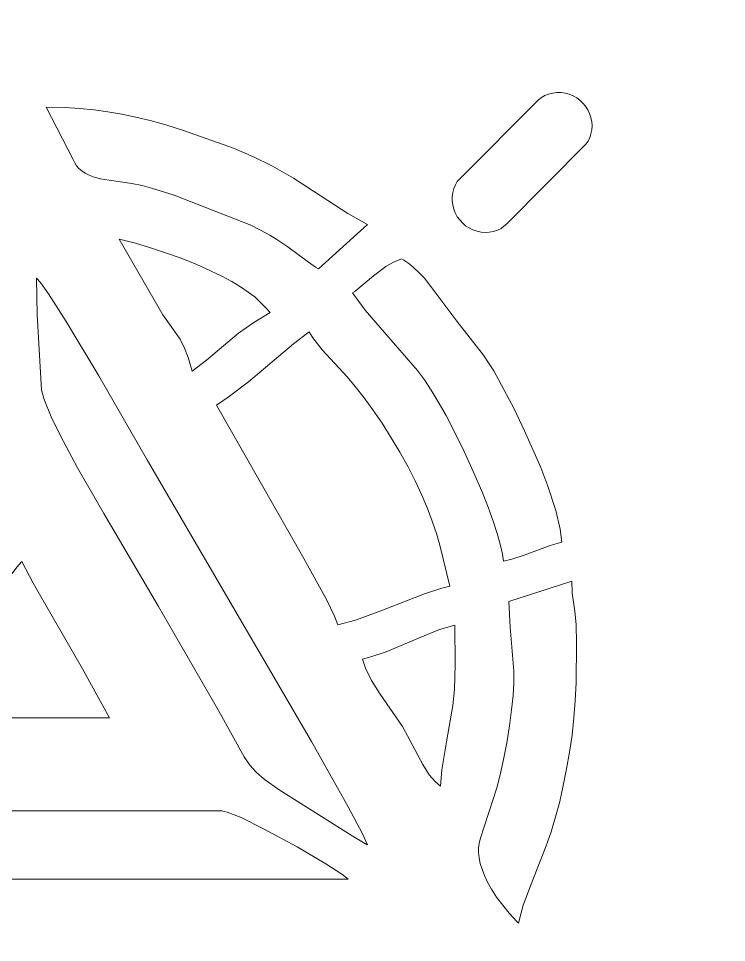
# Model space of a CAD drawing. Header units: millimetres. Extents: x -26 to 1265, y -860 to -429.
# Drawn here: x 580.9 to 635, y -656.6 to -586 of the extents above; entities that cross this region are included whole.
import ezdxf

# ---------------------------------------------------------------- set-up
doc = ezdxf.new("R2010")
doc.units = ezdxf.units.MM
doc.header["$MEASUREMENT"] = 0
doc.layers.add('layer 1', color=7, linetype='Continuous')

msp = doc.modelspace()

# ---------------------------------------------------------------- linework, layer by layer
at = {"layer": 'layer 1', "color": 7, "lineweight": 9, "true_color": 0xffffff}
for points, knots in [([(525.7375, -755.4875), (525.7375, -755.4875), (879.0375, -755.4625), (879.0375, -755.4625), (879.0375, -755.4625), (879.4875, -755.4125), (879.4875, -755.4125), (879.4875, -755.4125), (879.9624, -755.3375), (879.9624, -755.3375), (879.9624, -755.3375), (880.4125, -755.2125), (880.4125, -755.2125), (880.4125, -755.2125), (880.8625, -755.0625), (880.8625, -755.0625), (880.8625, -755.0625), (881.2875, -754.8625), (881.2875, -754.8625), (881.2875, -754.8625), (881.6875, -754.6375), (881.6875, -754.6375), (881.6875, -754.6375), (882.0625, -754.3625), (882.0625, -754.3625), (882.0625, -754.3625), (882.4374, -754.0625), (882.4374, -754.0625), (882.4374, -754.0625), (882.7625, -753.7375), (882.7625, -753.7375), (882.7625, -753.7375), (883.0625, -753.3875), (883.0625, -753.3875), (883.0625, -753.3875), (883.3375, -752.9875), (883.3375, -752.9875), (883.3375, -752.9875), (883.5875, -752.5875), (883.5875, -752.5875), (883.5875, -752.5875), (883.7875, -752.1625), (883.7875, -752.1625), (883.7875, -752.1625), (883.9624, -751.7375), (883.9624, -751.7375), (883.9624, -751.7375), (884.0875, -751.2875), (884.0875, -751.2875), (884.0875, -751.2875), (884.1875, -750.8375), (884.1875, -750.8375), (884.1875, -750.8375), (884.2375, -750.3625), (884.2375, -750.3625), (884.2375, -750.3625), (884.2375, -750.2625), (884.2375, -750.2625), (884.2375, -750.2625), (884.2375, -520.6875), (884.2375, -520.6875), (884.2375, -520.6875), (884.1875, -520.2375), (884.1875, -520.2375), (884.1875, -520.2375), (884.1125, -519.7625), (884.1125, -519.7625), (884.1125, -519.7625), (883.9874, -519.3125), (883.9874, -519.3125), (883.9874, -519.3125), (883.8375, -518.8625), (883.8375, -518.8625), (883.8375, -518.8625), (883.6375, -518.4375), (883.6375, -518.4375), (883.6375, -518.4375), (883.4125, -518.0375), (883.4125, -518.0375), (883.4125, -518.0375), (883.1374, -517.6625), (883.1374, -517.6625), (883.1374, -517.6625), (882.8375, -517.2875), (882.8375, -517.2875), (882.8375, -517.2875), (882.5125, -516.9625), (882.5125, -516.9625), (882.5125, -516.9625), (882.1625, -516.6625), (882.1625, -516.6625), (882.1625, -516.6625), (881.7625, -516.3875), (881.7625, -516.3875), (881.7625, -516.3875), (881.3625, -516.1375), (881.3625, -516.1375), (881.3625, -516.1375), (880.9375, -515.9375), (880.9375, -515.9375), (880.9375, -515.9375), (880.5125, -515.7625), (880.5125, -515.7625), (880.5125, -515.7625), (880.0624, -515.6375), (880.0624, -515.6375), (880.0624, -515.6375), (879.6125, -515.5375), (879.6125, -515.5375), (879.6125, -515.5375), (879.1374, -515.4875), (879.1374, -515.4875), (879.1374, -515.4875), (879.0375, -515.4875), (879.0375, -515.4875), (879.0375, -515.4875), (525.4625, -515.4875), (525.4625, -515.4875), (525.4625, -515.4875), (525.0125, -515.5375), (525.0125, -515.5375), (525.0125, -515.5375), (524.5375, -515.6125), (524.5375, -515.6125), (524.5375, -515.6125), (524.0875, -515.7375), (524.0875, -515.7375), (524.0875, -515.7375), (523.6375, -515.8875), (523.6375, -515.8875), (523.6375, -515.8875), (523.2125, -516.0875), (523.2125, -516.0875), (523.2125, -516.0875), (522.8125, -516.3125), (522.8125, -516.3125), (522.8125, -516.3125), (522.4375, -516.5875), (522.4375, -516.5875), (522.4375, -516.5875), (522.0625, -516.8875), (522.0625, -516.8875), (522.0625, -516.8875), (521.7375, -517.2125), (521.7375, -517.2125), (521.7375, -517.2125), (521.4375, -517.5625), (521.4375, -517.5625), (521.4375, -517.5625), (521.1625, -517.9625), (521.1625, -517.9625), (521.1625, -517.9625), (520.9125, -518.3625), (520.9125, -518.3625), (520.9125, -518.3625), (520.7125, -518.7875), (520.7125, -518.7875), (520.7125, -518.7875), (520.5375, -519.2125), (520.5375, -519.2125), (520.5375, -519.2125), (520.4125, -519.6625), (520.4125, -519.6625), (520.4125, -519.6625), (520.3125, -520.1125), (520.3125, -520.1125), (520.3125, -520.1125), (520.2625, -520.5875), (520.2625, -520.5875), (520.2625, -520.5875), (520.2625, -520.6875), (520.2625, -520.6875), (520.2625, -520.6875), (520.2625, -750.2625), (520.2625, -750.2625), (520.2625, -750.2625), (520.3125, -750.7125), (520.3125, -750.7125), (520.3125, -750.7125), (520.3875, -751.1875), (520.3875, -751.1875), (520.3875, -751.1875), (520.5125, -751.6375), (520.5125, -751.6375), (520.5125, -751.6375), (520.6625, -752.0625), (520.6625, -752.0625), (520.6625, -752.0625), (520.8625, -752.5125), (520.8625, -752.5125), (520.8625, -752.5125), (521.0875, -752.9125), (521.0875, -752.9125), (521.0875, -752.9125), (521.3625, -753.2875), (521.3625, -753.2875), (521.3625, -753.2875), (521.6625, -753.6625), (521.6625, -753.6625), (521.6625, -753.6625), (521.9875, -753.9875), (521.9875, -753.9875), (521.9875, -753.9875), (522.3375, -754.2875), (522.3375, -754.2875), (522.3375, -754.2875), (522.7375, -754.5625), (522.7375, -754.5625), (522.7375, -754.5625), (523.1375, -754.8125), (523.1375, -754.8125), (523.1375, -754.8125), (523.5375, -755.0125), (523.5375, -755.0125), (523.5375, -755.0125), (523.9875, -755.1875), (523.9875, -755.1875), (523.9875, -755.1875), (524.4375, -755.3125), (524.4375, -755.3125), (524.4375, -755.3125), (524.8875, -755.4125), (524.8875, -755.4125), (524.8875, -755.4125), (525.3625, -755.4625), (525.3625, -755.4625), (525.3625, -755.4625), (525.7375, -755.4875), (525.7375, -755.4875)], [0, 0, 0, 0, 0.0131579, 0.0131579, 0.0131579, 0.0263158, 0.0263158, 0.0263158, 0.0394737, 0.0394737, 0.0394737, 0.0526316, 0.0526316, 0.0526316, 0.0657895, 0.0657895, 0.0657895, 0.0789474, 0.0789474, 0.0789474, 0.0921053, 0.0921053, 0.0921053, 0.1052632, 0.1052632, 0.1052632, 0.1184211, 0.1184211, 0.1184211, 0.1315789, 0.1315789, 0.1315789, 0.1447368, 0.1447368, 0.1447368, 0.1578947, 0.1578947, 0.1578947, 0.1710526, 0.1710526, 0.1710526, 0.1842105, 0.1842105, 0.1842105, 0.1973684, 0.1973684, 0.1973684, 0.2105263, 0.2105263, 0.2105263, 0.2236842, 0.2236842, 0.2236842, 0.2368421, 0.2368421, 0.2368421, 0.25, 0.25, 0.25, 0.2631579, 0.2631579, 0.2631579, 0.2763158, 0.2763158, 0.2763158, 0.2894737, 0.2894737, 0.2894737, 0.3026316, 0.3026316, 0.3026316, 0.3157895, 0.3157895, 0.3157895, 0.3289474, 0.3289474, 0.3289474, 0.3421053, 0.3421053, 0.3421053, 0.3552632, 0.3552632, 0.3552632, 0.3684211, 0.3684211, 0.3684211, 0.3815789, 0.3815789, 0.3815789, 0.3947368, 0.3947368, 0.3947368, 0.4078947, 0.4078947, 0.4078947, 0.4210526, 0.4210526, 0.4210526, 0.4342105, 0.4342105, 0.4342105, 0.4473684, 0.4473684, 0.4473684, 0.4605263, 0.4605263, 0.4605263, 0.4736842, 0.4736842, 0.4736842, 0.4868421, 0.4868421, 0.4868421, 0.5, 0.5, 0.5, 0.5131579, 0.5131579, 0.5131579, 0.5263158, 0.5263158, 0.5263158, 0.5394737, 0.5394737, 0.5394737, 0.5526316, 0.5526316, 0.5526316, 0.5657895, 0.5657895, 0.5657895, 0.5789474, 0.5789474, 0.5789474, 0.5921053, 0.5921053, 0.5921053, 0.6052632, 0.6052632, 0.6052632, 0.6184211, 0.6184211, 0.6184211, 0.6315789, 0.6315789, 0.6315789, 0.6447368, 0.6447368, 0.6447368, 0.6578947, 0.6578947, 0.6578947, 0.6710526, 0.6710526, 0.6710526, 0.6842105, 0.6842105, 0.6842105, 0.6973684, 0.6973684, 0.6973684, 0.7105263, 0.7105263, 0.7105263, 0.7236842, 0.7236842, 0.7236842, 0.7368421, 0.7368421, 0.7368421, 0.75, 0.75, 0.75, 0.7631579, 0.7631579, 0.7631579, 0.7763158, 0.7763158, 0.7763158, 0.7894737, 0.7894737, 0.7894737, 0.8026316, 0.8026316, 0.8026316, 0.8157895, 0.8157895, 0.8157895, 0.8289474, 0.8289474, 0.8289474, 0.8421053, 0.8421053, 0.8421053, 0.8552632, 0.8552632, 0.8552632, 0.8684211, 0.8684211, 0.8684211, 0.8815789, 0.8815789, 0.8815789, 0.8947368, 0.8947368, 0.8947368, 0.9078947, 0.9078947, 0.9078947, 0.9210526, 0.9210526, 0.9210526, 0.9342105, 0.9342105, 0.9342105, 0.9473684, 0.9473684, 0.9473684, 0.9605263, 0.9605263, 0.9605263, 0.9736842, 0.9736842, 0.9736842, 0.9868421, 0.9868421, 0.9868421, 1, 1, 1, 1]), ([(622.3625, -591.6875), (622.3625, -591.6875), (622.0125, -591.6875), (622.0125, -591.6875), (622.0125, -591.6875), (621.7125, -591.7375), (621.7125, -591.7375), (621.7125, -591.7375), (621.3875, -591.8125), (621.3875, -591.8125), (621.3875, -591.8125), (621.1125, -591.9125), (621.1125, -591.9125), (621.1125, -591.9125), (620.8375, -592.0625), (620.8375, -592.0625), (620.8375, -592.0625), (620.6125, -592.2375), (620.6125, -592.2375), (620.6125, -592.2375), (614.5875, -598.2875), (614.5875, -598.2875), (614.5875, -598.2875), (614.4125, -598.4875), (614.4125, -598.4875), (614.4125, -598.4875), (614.2875, -598.7375), (614.2875, -598.7375), (614.2875, -598.7375), (614.1625, -599.0125), (614.1625, -599.0125), (614.1625, -599.0125), (614.0875, -599.3125), (614.0875, -599.3125), (614.0875, -599.3125), (614.0375, -599.6375), (614.0375, -599.6375), (614.0375, -599.6375), (614.0375, -599.9375), (614.0375, -599.9375), (614.0375, -599.9375), (614.0875, -600.2625), (614.0875, -600.2625), (614.0875, -600.2625), (614.1625, -600.5875), (614.1625, -600.5875), (614.1625, -600.5875), (614.2625, -600.8625), (614.2625, -600.8625), (614.2625, -600.8625), (614.4125, -601.1625), (614.4125, -601.1625), (614.4125, -601.1625), (614.6125, -601.4125), (614.6125, -601.4125), (614.6125, -601.4125), (614.8125, -601.6375), (614.8125, -601.6375), (614.8125, -601.6375), (615.0625, -601.8625), (615.0625, -601.8625), (615.0625, -601.8625), (615.3375, -602.0125), (615.3375, -602.0125), (615.3375, -602.0125), (615.6125, -602.1625), (615.6125, -602.1625), (615.6125, -602.1625), (615.9125, -602.2625), (615.9125, -602.2625), (615.9125, -602.2625), (616.2375, -602.3375), (616.2375, -602.3375), (616.2375, -602.3375), (616.5625, -602.3625), (616.5625, -602.3625), (616.5625, -602.3625), (616.8625, -602.3375), (616.8625, -602.3375), (616.8625, -602.3375), (617.1875, -602.2875), (617.1875, -602.2875), (617.1875, -602.2875), (617.4875, -602.1875), (617.4875, -602.1875), (617.4875, -602.1875), (617.7625, -602.0625), (617.7625, -602.0625), (617.7625, -602.0625), (617.9875, -601.8875), (617.9875, -601.8875), (617.9875, -601.8875), (618.2125, -601.7125), (618.2125, -601.7125), (618.2125, -601.7125), (618.2125, -601.7125), (618.2125, -601.7125), (618.2125, -601.7125), (624.2375, -595.6375), (624.2375, -595.6375), (624.2375, -595.6375), (624.4125, -595.3875), (624.4125, -595.3875), (624.4125, -595.3875), (624.5375, -595.1125), (624.5375, -595.1125), (624.5375, -595.1125), (624.6125, -594.8375), (624.6125, -594.8375), (624.6125, -594.8375), (624.6875, -594.5375), (624.6875, -594.5375), (624.6875, -594.5375), (624.7125, -594.2125), (624.7125, -594.2125), (624.7125, -594.2125), (624.6875, -593.9125), (624.6875, -593.9125), (624.6875, -593.9125), (624.6125, -593.5875), (624.6125, -593.5875), (624.6125, -593.5875), (624.5125, -593.2875), (624.5125, -593.2875), (624.5125, -593.2875), (624.3875, -593.0125), (624.3875, -593.0125), (624.3875, -593.0125), (624.2125, -592.7375), (624.2125, -592.7375), (624.2125, -592.7375), (624.0125, -592.4875), (624.0125, -592.4875), (624.0125, -592.4875), (623.7875, -592.2625), (623.7875, -592.2625), (623.7875, -592.2625), (623.5375, -592.0875), (623.5375, -592.0875), (623.5375, -592.0875), (623.2625, -591.9375), (623.2625, -591.9375), (623.2625, -591.9375), (622.9625, -591.8125), (622.9625, -591.8125), (622.9625, -591.8125), (622.6625, -591.7375), (622.6625, -591.7375), (622.6625, -591.7375), (622.3625, -591.6875), (622.3625, -591.6875)], [0, 0, 0, 0, 0.02, 0.02, 0.02, 0.04, 0.04, 0.04, 0.06, 0.06, 0.06, 0.08, 0.08, 0.08, 0.1, 0.1, 0.1, 0.12, 0.12, 0.12, 0.14, 0.14, 0.14, 0.16, 0.16, 0.16, 0.18, 0.18, 0.18, 0.2, 0.2, 0.2, 0.22, 0.22, 0.22, 0.24, 0.24, 0.24, 0.26, 0.26, 0.26, 0.28, 0.28, 0.28, 0.3, 0.3, 0.3, 0.32, 0.32, 0.32, 0.34, 0.34, 0.34, 0.36, 0.36, 0.36, 0.38, 0.38, 0.38, 0.4, 0.4, 0.4, 0.42, 0.42, 0.42, 0.44, 0.44, 0.44, 0.46, 0.46, 0.46, 0.48, 0.48, 0.48, 0.5, 0.5, 0.5, 0.52, 0.52, 0.52, 0.54, 0.54, 0.54, 0.56, 0.56, 0.56, 0.58, 0.58, 0.58, 0.6, 0.6, 0.6, 0.62, 0.62, 0.62, 0.64, 0.64, 0.64, 0.66, 0.66, 0.66, 0.68, 0.68, 0.68, 0.7, 0.7, 0.7, 0.72, 0.72, 0.72, 0.74, 0.74, 0.74, 0.76, 0.76, 0.76, 0.78, 0.78, 0.78, 0.8, 0.8, 0.8, 0.82, 0.82, 0.82, 0.84, 0.84, 0.84, 0.86, 0.86, 0.86, 0.88, 0.88, 0.88, 0.9, 0.9, 0.9, 0.92, 0.92, 0.92, 0.94, 0.94, 0.94, 0.96, 0.96, 0.96, 0.98, 0.98, 0.98, 1, 1, 1, 1]), ([(592.1875, -594.1625), (592.1875, -594.1625), (590.9875, -593.8125), (590.9875, -593.8125), (590.9875, -593.8125), (589.8875, -593.5625), (589.8875, -593.5625), (589.8875, -593.5625), (588.8125, -593.3375), (588.8125, -593.3375), (588.8125, -593.3375), (587.7625, -593.1625), (587.7625, -593.1625), (587.7625, -593.1625), (586.7125, -593.0125), (586.7125, -593.0125), (586.7125, -593.0125), (585.6125, -592.9125), (585.6125, -592.9125), (585.6125, -592.9125), (584.4375, -592.8375), (584.4375, -592.8375), (584.4375, -592.8375), (583.0375, -592.8125), (583.0375, -592.8125), (583.0375, -592.8125), (585.1125, -596.7875), (585.1125, -596.7875), (585.1125, -596.7875), (585.2375, -597.0625), (585.2375, -597.0625), (585.2375, -597.0625), (585.3625, -597.2875), (585.3625, -597.2875), (585.3625, -597.2875), (585.5375, -597.4875), (585.5375, -597.4875), (585.5375, -597.4875), (585.7625, -597.6625), (585.7625, -597.6625), (585.7625, -597.6625), (586.0125, -597.8375), (586.0125, -597.8375), (586.0125, -597.8375), (586.3375, -597.9875), (586.3375, -597.9875), (586.3375, -597.9875), (586.7125, -598.1375), (586.7125, -598.1375), (586.7125, -598.1375), (587.1875, -598.2625), (587.1875, -598.2625), (587.1875, -598.2625), (587.8625, -598.3875), (587.8625, -598.3875), (587.8625, -598.3875), (589.5875, -598.6375), (589.5875, -598.6375), (589.5875, -598.6375), (590.3625, -598.7875), (590.3625, -598.7875), (590.3625, -598.7875), (591.0875, -598.9875), (591.0875, -598.9875), (591.0875, -598.9875), (592.8125, -599.5125), (592.8125, -599.5125), (592.8125, -599.5125), (598.6625, -601.8125), (598.6625, -601.8125), (598.6625, -601.8125), (599.4125, -602.1875), (599.4125, -602.1875), (599.4125, -602.1875), (600.1125, -602.5625), (600.1125, -602.5625), (600.1125, -602.5625), (600.7375, -602.9625), (600.7375, -602.9625), (600.7375, -602.9625), (601.4875, -603.4625), (601.4875, -603.4625), (601.4875, -603.4625), (603.0625, -604.6375), (603.0625, -604.6375), (603.0625, -604.6375), (603.6125, -605.0125), (603.6125, -605.0125), (603.6125, -605.0125), (603.8375, -605.1375), (603.8375, -605.1375), (603.8375, -605.1375), (607.5625, -601.7625), (607.5625, -601.7625), (607.5625, -601.7625), (606.0625, -600.9125), (606.0625, -600.9125), (606.0625, -600.9125), (601.9125, -598.2125), (601.9125, -598.2125), (601.9125, -598.2125), (600.3125, -597.3125), (600.3125, -597.3125), (600.3125, -597.3125), (598.8625, -596.5875), (598.8625, -596.5875), (598.8625, -596.5875), (597.3375, -595.9375), (597.3375, -595.9375), (597.3375, -595.9375), (593.6125, -594.6125), (593.6125, -594.6125), (593.6125, -594.6125), (592.1875, -594.1625), (592.1875, -594.1625)], [0, 0, 0, 0, 0.0263158, 0.0263158, 0.0263158, 0.0526316, 0.0526316, 0.0526316, 0.0789474, 0.0789474, 0.0789474, 0.1052632, 0.1052632, 0.1052632, 0.1315789, 0.1315789, 0.1315789, 0.1578947, 0.1578947, 0.1578947, 0.1842105, 0.1842105, 0.1842105, 0.2105263, 0.2105263, 0.2105263, 0.2368421, 0.2368421, 0.2368421, 0.2631579, 0.2631579, 0.2631579, 0.2894737, 0.2894737, 0.2894737, 0.3157895, 0.3157895, 0.3157895, 0.3421053, 0.3421053, 0.3421053, 0.3684211, 0.3684211, 0.3684211, 0.3947368, 0.3947368, 0.3947368, 0.4210526, 0.4210526, 0.4210526, 0.4473684, 0.4473684, 0.4473684, 0.4736842, 0.4736842, 0.4736842, 0.5, 0.5, 0.5, 0.5263158, 0.5263158, 0.5263158, 0.5526316, 0.5526316, 0.5526316, 0.5789474, 0.5789474, 0.5789474, 0.6052632, 0.6052632, 0.6052632, 0.6315789, 0.6315789, 0.6315789, 0.6578947, 0.6578947, 0.6578947, 0.6842105, 0.6842105, 0.6842105, 0.7105263, 0.7105263, 0.7105263, 0.7368421, 0.7368421, 0.7368421, 0.7631579, 0.7631579, 0.7631579, 0.7894737, 0.7894737, 0.7894737, 0.8157895, 0.8157895, 0.8157895, 0.8421053, 0.8421053, 0.8421053, 0.8684211, 0.8684211, 0.8684211, 0.8947368, 0.8947368, 0.8947368, 0.9210526, 0.9210526, 0.9210526, 0.9473684, 0.9473684, 0.9473684, 0.9736842, 0.9736842, 0.9736842, 1, 1, 1, 1]), ([(593.6125, -611.2125), (593.6125, -611.2125), (593.8875, -611.9125), (593.8875, -611.9125), (593.8875, -611.9125), (594.1875, -612.9625), (594.1875, -612.9625), (594.1875, -612.9625), (595.2875, -612.1125), (595.2875, -612.1125), (595.2875, -612.1125), (597.7375, -610.0625), (597.7375, -610.0625), (597.7375, -610.0625), (598.8875, -609.2375), (598.8875, -609.2375), (598.8875, -609.2375), (600.1375, -608.4875), (600.1375, -608.4875), (600.1375, -608.4875), (599.7875, -608.0875), (599.7875, -608.0875), (599.7875, -608.0875), (599.3875, -607.6875), (599.3875, -607.6875), (599.3875, -607.6875), (598.9625, -607.2875), (598.9625, -607.2875), (598.9625, -607.2875), (598.4625, -606.9125), (598.4625, -606.9125), (598.4625, -606.9125), (597.8875, -606.5125), (597.8875, -606.5125), (597.8875, -606.5125), (597.2125, -606.1125), (597.2125, -606.1125), (597.2125, -606.1125), (596.4625, -605.7125), (596.4625, -605.7125), (596.4625, -605.7125), (595.5875, -605.2875), (595.5875, -605.2875), (595.5875, -605.2875), (594.5375, -604.8125), (594.5375, -604.8125), (594.5375, -604.8125), (593.3375, -604.3375), (593.3375, -604.3375), (593.3375, -604.3375), (592.0875, -603.8875), (592.0875, -603.8875), (592.0875, -603.8875), (590.9375, -603.5125), (590.9375, -603.5125), (590.9375, -603.5125), (589.8625, -603.1875), (589.8625, -603.1875), (589.8625, -603.1875), (588.9375, -602.9625), (588.9375, -602.9625), (588.9375, -602.9625), (588.6125, -602.8875), (588.6125, -602.8875), (588.6125, -602.8875), (591.9625, -608.6625), (591.9625, -608.6625), (591.9625, -608.6625), (593.2625, -610.5125), (593.2625, -610.5125), (593.2625, -610.5125), (593.6125, -611.2125), (593.6125, -611.2125)], [0, 0, 0, 0, 0.0416667, 0.0416667, 0.0416667, 0.0833333, 0.0833333, 0.0833333, 0.125, 0.125, 0.125, 0.1666667, 0.1666667, 0.1666667, 0.2083333, 0.2083333, 0.2083333, 0.25, 0.25, 0.25, 0.2916667, 0.2916667, 0.2916667, 0.3333333, 0.3333333, 0.3333333, 0.375, 0.375, 0.375, 0.4166667, 0.4166667, 0.4166667, 0.4583333, 0.4583333, 0.4583333, 0.5, 0.5, 0.5, 0.5416667, 0.5416667, 0.5416667, 0.5833333, 0.5833333, 0.5833333, 0.625, 0.625, 0.625, 0.6666667, 0.6666667, 0.6666667, 0.7083333, 0.7083333, 0.7083333, 0.75, 0.75, 0.75, 0.7916667, 0.7916667, 0.7916667, 0.8333333, 0.8333333, 0.8333333, 0.875, 0.875, 0.875, 0.9166667, 0.9166667, 0.9166667, 0.9583333, 0.9583333, 0.9583333, 1, 1, 1, 1]), ([(606.4375, -606.9875), (606.4375, -606.9875), (607.3875, -608.2875), (607.3875, -608.2875), (607.3875, -608.2875), (608.8625, -610.0125), (608.8625, -610.0125), (608.8625, -610.0125), (611.3875, -612.9125), (611.3875, -612.9125), (611.3875, -612.9125), (611.9125, -613.6125), (611.9125, -613.6125), (611.9125, -613.6125), (612.4375, -614.4125), (612.4375, -614.4125), (612.4375, -614.4125), (612.9625, -615.2875), (612.9625, -615.2875), (612.9625, -615.2875), (613.5625, -616.3375), (613.5625, -616.3375), (613.5625, -616.3375), (614.2125, -617.5875), (614.2125, -617.5875), (614.2125, -617.5875), (614.9375, -619.0875), (614.9375, -619.0875), (614.9375, -619.0875), (615.6625, -620.6625), (615.6625, -620.6625), (615.6625, -620.6625), (616.2875, -622.1125), (616.2875, -622.1125), (616.2875, -622.1125), (616.7875, -623.3375), (616.7875, -623.3375), (616.7875, -623.3375), (617.1625, -624.4125), (617.1625, -624.4125), (617.1625, -624.4125), (617.4625, -625.3375), (617.4625, -625.3375), (617.4625, -625.3375), (617.6875, -626.1625), (617.6875, -626.1625), (617.6875, -626.1625), (617.8625, -626.9375), (617.8625, -626.9375), (617.8625, -626.9375), (617.9625, -627.4625), (617.9625, -627.4625), (617.9625, -627.4625), (618.5875, -627.3125), (618.5875, -627.3125), (618.5875, -627.3125), (619.6125, -626.9875), (619.6125, -626.9875), (619.6125, -626.9875), (621.5125, -626.2625), (621.5125, -626.2625), (621.5125, -626.2625), (622.4125, -626.0125), (622.4125, -626.0125), (622.4125, -626.0125), (622.2625, -625.0125), (622.2625, -625.0125), (622.2625, -625.0125), (621.9375, -623.5875), (621.9375, -623.5875), (621.9375, -623.5875), (621.3375, -621.7375), (621.3375, -621.7375), (621.3375, -621.7375), (620.7875, -620.3125), (620.7875, -620.3125), (620.7875, -620.3125), (619.5625, -617.5125), (619.5625, -617.5125), (619.5625, -617.5125), (618.7625, -615.8375), (618.7625, -615.8375), (618.7625, -615.8375), (617.2125, -612.9375), (617.2125, -612.9375), (617.2125, -612.9375), (616.8625, -612.3875), (616.8625, -612.3875), (616.8625, -612.3875), (616.4125, -611.7375), (616.4125, -611.7375), (616.4125, -611.7375), (614.3875, -609.1375), (614.3875, -609.1375), (614.3875, -609.1375), (612.4125, -606.4875), (612.4125, -606.4875), (612.4125, -606.4875), (611.9125, -605.8625), (611.9125, -605.8625), (611.9125, -605.8625), (611.4875, -605.4125), (611.4875, -605.4125), (611.4875, -605.4125), (611.0875, -605.0375), (611.0875, -605.0375), (611.0875, -605.0375), (610.7125, -604.7375), (610.7125, -604.7375), (610.7125, -604.7375), (610.3375, -604.4875), (610.3375, -604.4875), (610.3375, -604.4875), (610.1625, -604.3875), (610.1625, -604.3875), (610.1625, -604.3875), (609.5625, -604.6375), (609.5625, -604.6375), (609.5625, -604.6375), (608.9625, -604.9625), (608.9625, -604.9625), (608.9625, -604.9625), (608.0375, -605.6875), (608.0375, -605.6875), (608.0375, -605.6875), (606.6125, -606.8625), (606.6125, -606.8625), (606.6125, -606.8625), (606.4375, -606.9875), (606.4375, -606.9875)], [0, 0, 0, 0, 0.0232558, 0.0232558, 0.0232558, 0.0465116, 0.0465116, 0.0465116, 0.0697674, 0.0697674, 0.0697674, 0.0930233, 0.0930233, 0.0930233, 0.1162791, 0.1162791, 0.1162791, 0.1395349, 0.1395349, 0.1395349, 0.1627907, 0.1627907, 0.1627907, 0.1860465, 0.1860465, 0.1860465, 0.2093023, 0.2093023, 0.2093023, 0.2325581, 0.2325581, 0.2325581, 0.255814, 0.255814, 0.255814, 0.2790698, 0.2790698, 0.2790698, 0.3023256, 0.3023256, 0.3023256, 0.3255814, 0.3255814, 0.3255814, 0.3488372, 0.3488372, 0.3488372, 0.372093, 0.372093, 0.372093, 0.3953488, 0.3953488, 0.3953488, 0.4186047, 0.4186047, 0.4186047, 0.4418605, 0.4418605, 0.4418605, 0.4651163, 0.4651163, 0.4651163, 0.4883721, 0.4883721, 0.4883721, 0.5116279, 0.5116279, 0.5116279, 0.5348837, 0.5348837, 0.5348837, 0.5581395, 0.5581395, 0.5581395, 0.5813953, 0.5813953, 0.5813953, 0.6046512, 0.6046512, 0.6046512, 0.627907, 0.627907, 0.627907, 0.6511628, 0.6511628, 0.6511628, 0.6744186, 0.6744186, 0.6744186, 0.6976744, 0.6976744, 0.6976744, 0.7209302, 0.7209302, 0.7209302, 0.744186, 0.744186, 0.744186, 0.7674419, 0.7674419, 0.7674419, 0.7906977, 0.7906977, 0.7906977, 0.8139535, 0.8139535, 0.8139535, 0.8372093, 0.8372093, 0.8372093, 0.8604651, 0.8604651, 0.8604651, 0.8837209, 0.8837209, 0.8837209, 0.9069767, 0.9069767, 0.9069767, 0.9302326, 0.9302326, 0.9302326, 0.9534884, 0.9534884, 0.9534884, 0.9767442, 0.9767442, 0.9767442, 1, 1, 1, 1]), ([(607.5375, -649.1125), (607.5375, -649.1125), (606.4125, -648.4375), (606.4125, -648.4375), (606.4125, -648.4375), (600.8375, -644.9125), (600.8375, -644.9125), (600.8375, -644.9125), (599.6875, -644.1125), (599.6875, -644.1125), (599.6875, -644.1125), (599.0875, -643.5875), (599.0875, -643.5875), (599.0875, -643.5875), (598.5875, -643.0375), (598.5875, -643.0375), (598.5875, -643.0375), (598.1625, -642.3875), (598.1625, -642.3875), (598.1625, -642.3875), (596.1875, -638.8625), (596.1875, -638.8625), (596.1875, -638.8625), (591.6125, -630.9125), (591.6125, -630.9125), (591.6125, -630.9125), (587.4375, -623.8125), (587.4375, -623.8125), (587.4375, -623.8125), (585.4375, -620.3375), (585.4375, -620.3375), (585.4375, -620.3375), (584.1375, -617.8875), (584.1375, -617.8875), (584.1375, -617.8875), (583.4375, -616.4375), (583.4375, -616.4375), (583.4375, -616.4375), (582.8875, -615.1125), (582.8875, -615.1125), (582.8875, -615.1125), (582.6875, -614.3875), (582.6875, -614.3875), (582.6875, -614.3875), (582.3625, -608.6625), (582.3625, -608.6625), (582.3625, -608.6625), (582.3125, -605.8625), (582.3125, -605.8625), (582.3125, -605.8625), (582.6125, -606.1875), (582.6125, -606.1875), (582.6125, -606.1875), (583.2125, -607.0625), (583.2125, -607.0625), (583.2125, -607.0625), (584.5625, -609.1625), (584.5625, -609.1625), (584.5625, -609.1625), (587.0625, -613.3125), (587.0625, -613.3125), (587.0625, -613.3125), (590.7875, -619.7875), (590.7875, -619.7875), (590.7875, -619.7875), (603.2875, -641.2375), (603.2875, -641.2375), (603.2875, -641.2375), (606.0875, -646.2125), (606.0875, -646.2125), (606.0875, -646.2125), (607.1875, -648.2875), (607.1875, -648.2875), (607.1875, -648.2875), (607.5625, -649.1125), (607.5625, -649.1125)], [0, 0, 0, 0, 0.04, 0.04, 0.04, 0.08, 0.08, 0.08, 0.12, 0.12, 0.12, 0.16, 0.16, 0.16, 0.2, 0.2, 0.2, 0.24, 0.24, 0.24, 0.28, 0.28, 0.28, 0.32, 0.32, 0.32, 0.36, 0.36, 0.36, 0.4, 0.4, 0.4, 0.44, 0.44, 0.44, 0.48, 0.48, 0.48, 0.52, 0.52, 0.52, 0.56, 0.56, 0.56, 0.6, 0.6, 0.6, 0.64, 0.64, 0.64, 0.68, 0.68, 0.68, 0.72, 0.72, 0.72, 0.76, 0.76, 0.76, 0.8, 0.8, 0.8, 0.84, 0.84, 0.84, 0.88, 0.88, 0.88, 0.92, 0.92, 0.92, 0.96, 0.96, 0.96, 1, 1, 1, 1]), ([(611.9125, -629.9625), (611.9125, -629.9625), (613.2375, -629.5125), (613.2375, -629.5125), (613.2375, -629.5125), (613.8625, -629.3625), (613.8625, -629.3625), (613.8625, -629.3625), (613.0875, -626.2375), (613.0875, -626.2375), (613.0875, -626.2375), (612.8375, -625.3375), (612.8375, -625.3375), (612.8375, -625.3375), (612.5125, -624.4125), (612.5125, -624.4125), (612.5125, -624.4125), (612.1375, -623.4375), (612.1375, -623.4375), (612.1375, -623.4375), (611.7125, -622.4125), (611.7125, -622.4125), (611.7125, -622.4125), (611.2125, -621.3375), (611.2125, -621.3375), (611.2125, -621.3375), (610.6625, -620.2625), (610.6625, -620.2625), (610.6625, -620.2625), (610.0375, -619.1375), (610.0375, -619.1375), (610.0375, -619.1375), (609.3875, -618.0375), (609.3875, -618.0375), (609.3875, -618.0375), (608.6875, -616.9375), (608.6875, -616.9375), (608.6875, -616.9375), (607.9875, -615.9125), (607.9875, -615.9125), (607.9875, -615.9125), (607.3125, -614.9875), (607.3125, -614.9875), (607.3125, -614.9875), (606.6375, -614.1375), (606.6375, -614.1375), (606.6375, -614.1375), (606.0125, -613.3875), (606.0125, -613.3875), (606.0125, -613.3875), (604.1125, -611.3375), (604.1125, -611.3375), (604.1125, -611.3375), (603.3875, -610.4125), (603.3875, -610.4125), (603.3875, -610.4125), (603.1125, -609.9625), (603.1125, -609.9625), (603.1125, -609.9625), (601.9125, -610.8625), (601.9125, -610.8625), (601.9125, -610.8625), (598.4875, -613.7625), (598.4875, -613.7625), (598.4875, -613.7625), (596.9375, -614.9375), (596.9375, -614.9375), (596.9375, -614.9375), (596.0375, -615.5625), (596.0375, -615.5625), (596.0375, -615.5625), (602.7125, -627.2625), (602.7125, -627.2625), (602.7125, -627.2625), (604.4375, -630.3875), (604.4375, -630.3875), (604.4375, -630.3875), (605.0625, -631.6625), (605.0625, -631.6625), (605.0625, -631.6625), (605.3125, -632.3125), (605.3125, -632.3125), (605.3125, -632.3125), (606.6625, -631.9625), (606.6625, -631.9625), (606.6625, -631.9625), (608.5875, -631.2625), (608.5875, -631.2625), (608.5875, -631.2625), (611.9125, -629.9625), (611.9125, -629.9625)], [0, 0, 0, 0, 0.0333333, 0.0333333, 0.0333333, 0.0666667, 0.0666667, 0.0666667, 0.1, 0.1, 0.1, 0.1333333, 0.1333333, 0.1333333, 0.1666667, 0.1666667, 0.1666667, 0.2, 0.2, 0.2, 0.2333333, 0.2333333, 0.2333333, 0.2666667, 0.2666667, 0.2666667, 0.3, 0.3, 0.3, 0.3333333, 0.3333333, 0.3333333, 0.3666667, 0.3666667, 0.3666667, 0.4, 0.4, 0.4, 0.4333333, 0.4333333, 0.4333333, 0.4666667, 0.4666667, 0.4666667, 0.5, 0.5, 0.5, 0.5333333, 0.5333333, 0.5333333, 0.5666667, 0.5666667, 0.5666667, 0.6, 0.6, 0.6, 0.6333333, 0.6333333, 0.6333333, 0.6666667, 0.6666667, 0.6666667, 0.7, 0.7, 0.7, 0.7333333, 0.7333333, 0.7333333, 0.7666667, 0.7666667, 0.7666667, 0.8, 0.8, 0.8, 0.8333333, 0.8333333, 0.8333333, 0.8666667, 0.8666667, 0.8666667, 0.9, 0.9, 0.9, 0.9333333, 0.9333333, 0.9333333, 0.9666667, 0.9666667, 0.9666667, 1, 1, 1, 1]), ([(574.1375, -639.3875), (574.1375, -639.3875), (576.9375, -634.2375), (576.9375, -634.2375), (576.9375, -634.2375), (578.7375, -631.1125), (578.7375, -631.1125), (578.7375, -631.1125), (580.1375, -628.8125), (580.1375, -628.8125), (580.1375, -628.8125), (580.8125, -627.9125), (580.8125, -627.9125), (580.8125, -627.9125), (581.1875, -627.4875), (581.1875, -627.4875), (581.1875, -627.4875), (582.0625, -629.1375), (582.0625, -629.1375), (582.0625, -629.1375), (585.8125, -635.6875), (585.8125, -635.6875), (585.8125, -635.6875), (587.8875, -639.4125), (587.8875, -639.4125), (587.8875, -639.4125), (574.1375, -639.4125), (574.1375, -639.4125)], [0, 0, 0, 0, 0.1111111, 0.1111111, 0.1111111, 0.2222222, 0.2222222, 0.2222222, 0.3333333, 0.3333333, 0.3333333, 0.4444444, 0.4444444, 0.4444444, 0.5555556, 0.5555556, 0.5555556, 0.6666667, 0.6666667, 0.6666667, 0.7777778, 0.7777778, 0.7777778, 0.8888889, 0.8888889, 0.8888889, 1, 1, 1, 1]), ([(623.4125, -638.0875), (623.4125, -638.0875), (623.4875, -636.7625), (623.4875, -636.7625), (623.4875, -636.7625), (623.5125, -633.6875), (623.5125, -633.6875), (623.5125, -633.6875), (623.4875, -632.3125), (623.4875, -632.3125), (623.4875, -632.3125), (623.3875, -631.2875), (623.3875, -631.2875), (623.3875, -631.2875), (623.1875, -629.9125), (623.1875, -629.9125), (623.1875, -629.9125), (623.1625, -628.9875), (623.1625, -628.9875), (623.1625, -628.9875), (618.3625, -630.5375), (618.3625, -630.5375), (618.3625, -630.5375), (618.4625, -632.4875), (618.4625, -632.4875), (618.4625, -632.4875), (618.7375, -635.8625), (618.7375, -635.8625), (618.7375, -635.8625), (618.7375, -636.7375), (618.7375, -636.7375), (618.7375, -636.7375), (618.6875, -637.7125), (618.6875, -637.7125), (618.6875, -637.7125), (618.5625, -638.8125), (618.5625, -638.8125), (618.5625, -638.8125), (618.4125, -640.0375), (618.4125, -640.0375), (618.4125, -640.0375), (618.2125, -641.3375), (618.2125, -641.3375), (618.2125, -641.3375), (617.9625, -642.6125), (617.9625, -642.6125), (617.9625, -642.6125), (617.6875, -643.7625), (617.6875, -643.7625), (617.6875, -643.7625), (617.4375, -644.7625), (617.4375, -644.7625), (617.4375, -644.7625), (617.1625, -645.6375), (617.1625, -645.6375), (617.1625, -645.6375), (616.1625, -648.6875), (616.1625, -648.6875), (616.1625, -648.6875), (616.0875, -649.0125), (616.0875, -649.0125), (616.0875, -649.0125), (616.0375, -649.3625), (616.0375, -649.3625), (616.0375, -649.3625), (616.0375, -649.7125), (616.0375, -649.7125), (616.0375, -649.7125), (616.0875, -650.1125), (616.0875, -650.1125), (616.0875, -650.1125), (616.1625, -650.5375), (616.1625, -650.5375), (616.1625, -650.5375), (616.3125, -650.9875), (616.3125, -650.9875), (616.3125, -650.9875), (616.4875, -651.4625), (616.4875, -651.4625), (616.4875, -651.4625), (616.7375, -651.9625), (616.7375, -651.9625), (616.7375, -651.9625), (617.0375, -652.5125), (617.0375, -652.5125), (617.0375, -652.5125), (617.4125, -653.1125), (617.4125, -653.1125), (617.4125, -653.1125), (617.8875, -653.7125), (617.8875, -653.7125), (617.8875, -653.7125), (618.3875, -654.3375), (618.3875, -654.3375), (618.3875, -654.3375), (618.9625, -654.9625), (618.9625, -654.9625), (618.9625, -654.9625), (619.0875, -655.0875), (619.0875, -655.0875), (619.0875, -655.0875), (619.4625, -653.7125), (619.4625, -653.7125), (619.4625, -653.7125), (620.0625, -652.1125), (620.0625, -652.1125), (620.0625, -652.1125), (621.2125, -649.1875), (621.2125, -649.1875), (621.2125, -649.1875), (621.5875, -648.1125), (621.5875, -648.1125), (621.5875, -648.1125), (621.9125, -646.9875), (621.9125, -646.9875), (621.9125, -646.9875), (622.2375, -645.8125), (622.2375, -645.8125), (622.2375, -645.8125), (622.5125, -644.5875), (622.5125, -644.5875), (622.5125, -644.5875), (622.7625, -643.3125), (622.7625, -643.3125), (622.7625, -643.3125), (622.9875, -642.0375), (622.9875, -642.0375), (622.9875, -642.0375), (623.1875, -640.7375), (623.1875, -640.7375), (623.1875, -640.7375), (623.3125, -639.4125), (623.3125, -639.4125), (623.3125, -639.4125), (623.4125, -638.1125), (623.4125, -638.1125), (623.4125, -638.1125), (623.4125, -638.0875), (623.4125, -638.0875)], [0, 0, 0, 0, 0.0217391, 0.0217391, 0.0217391, 0.0434783, 0.0434783, 0.0434783, 0.0652174, 0.0652174, 0.0652174, 0.0869565, 0.0869565, 0.0869565, 0.1086957, 0.1086957, 0.1086957, 0.1304348, 0.1304348, 0.1304348, 0.1521739, 0.1521739, 0.1521739, 0.173913, 0.173913, 0.173913, 0.1956522, 0.1956522, 0.1956522, 0.2173913, 0.2173913, 0.2173913, 0.2391304, 0.2391304, 0.2391304, 0.2608696, 0.2608696, 0.2608696, 0.2826087, 0.2826087, 0.2826087, 0.3043478, 0.3043478, 0.3043478, 0.326087, 0.326087, 0.326087, 0.3478261, 0.3478261, 0.3478261, 0.3695652, 0.3695652, 0.3695652, 0.3913043, 0.3913043, 0.3913043, 0.4130435, 0.4130435, 0.4130435, 0.4347826, 0.4347826, 0.4347826, 0.4565217, 0.4565217, 0.4565217, 0.4782609, 0.4782609, 0.4782609, 0.5, 0.5, 0.5, 0.5217391, 0.5217391, 0.5217391, 0.5434783, 0.5434783, 0.5434783, 0.5652174, 0.5652174, 0.5652174, 0.5869565, 0.5869565, 0.5869565, 0.6086957, 0.6086957, 0.6086957, 0.6304348, 0.6304348, 0.6304348, 0.6521739, 0.6521739, 0.6521739, 0.673913, 0.673913, 0.673913, 0.6956522, 0.6956522, 0.6956522, 0.7173913, 0.7173913, 0.7173913, 0.7391304, 0.7391304, 0.7391304, 0.7608696, 0.7608696, 0.7608696, 0.7826087, 0.7826087, 0.7826087, 0.8043478, 0.8043478, 0.8043478, 0.826087, 0.826087, 0.826087, 0.8478261, 0.8478261, 0.8478261, 0.8695652, 0.8695652, 0.8695652, 0.8913043, 0.8913043, 0.8913043, 0.9130435, 0.9130435, 0.9130435, 0.9347826, 0.9347826, 0.9347826, 0.9565217, 0.9565217, 0.9565217, 0.9782609, 0.9782609, 0.9782609, 1, 1, 1, 1]), ([(607.1875, -634.9375), (607.1875, -634.9375), (607.8375, -634.7625), (607.8375, -634.7625), (607.8375, -634.7625), (608.9875, -634.3875), (608.9875, -634.3875), (608.9875, -634.3875), (611.4625, -633.3375), (611.4625, -633.3375), (611.4625, -633.3375), (613.0625, -632.6875), (613.0625, -632.6875), (613.0625, -632.6875), (614.2375, -632.3375), (614.2375, -632.3375), (614.2375, -632.3375), (614.2625, -635.3625), (614.2625, -635.3625), (614.2625, -635.3625), (614.2125, -637.2625), (614.2125, -637.2625), (614.2125, -637.2625), (614.0875, -638.4875), (614.0875, -638.4875), (614.0875, -638.4875), (613.5875, -641.2625), (613.5875, -641.2625), (613.5875, -641.2625), (613.2375, -643.3875), (613.2375, -643.3875), (613.2375, -643.3875), (613.1375, -644.6375), (613.1375, -644.6375), (613.1375, -644.6375), (612.7625, -644.3125), (612.7625, -644.3125), (612.7625, -644.3125), (612.2875, -643.7625), (612.2875, -643.7625), (612.2875, -643.7625), (611.7875, -642.9875), (611.7875, -642.9875), (611.7875, -642.9875), (610.2375, -640.0875), (610.2375, -640.0875), (610.2375, -640.0875), (608.5375, -637.6125), (608.5375, -637.6125), (608.5375, -637.6125), (607.8875, -636.5625), (607.8875, -636.5625), (607.8875, -636.5625), (607.4125, -635.6375), (607.4125, -635.6375), (607.4125, -635.6375), (607.1875, -634.9375), (607.1875, -634.9375)], [0, 0, 0, 0, 0.0526316, 0.0526316, 0.0526316, 0.1052632, 0.1052632, 0.1052632, 0.1578947, 0.1578947, 0.1578947, 0.2105263, 0.2105263, 0.2105263, 0.2631579, 0.2631579, 0.2631579, 0.3157895, 0.3157895, 0.3157895, 0.3684211, 0.3684211, 0.3684211, 0.4210526, 0.4210526, 0.4210526, 0.4736842, 0.4736842, 0.4736842, 0.5263158, 0.5263158, 0.5263158, 0.5789474, 0.5789474, 0.5789474, 0.6315789, 0.6315789, 0.6315789, 0.6842105, 0.6842105, 0.6842105, 0.7368421, 0.7368421, 0.7368421, 0.7894737, 0.7894737, 0.7894737, 0.8421053, 0.8421053, 0.8421053, 0.8947368, 0.8947368, 0.8947368, 0.9473684, 0.9473684, 0.9473684, 1, 1, 1, 1]), ([(556.3125, -651.7125), (556.3125, -651.7125), (556.5125, -651.4625), (556.5125, -651.4625), (556.5125, -651.4625), (556.7875, -651.2125), (556.7875, -651.2125), (556.7875, -651.2125), (557.0875, -650.9625), (557.0875, -650.9625), (557.0875, -650.9625), (557.4625, -650.7125), (557.4625, -650.7125), (557.4625, -650.7125), (557.9875, -650.4375), (557.9875, -650.4375), (557.9875, -650.4375), (558.8625, -650.0125), (558.8625, -650.0125), (558.8625, -650.0125), (559.5125, -649.7125), (559.5125, -649.7125), (559.5125, -649.7125), (559.9625, -649.4875), (559.9625, -649.4875), (559.9625, -649.4875), (560.3625, -649.2875), (560.3625, -649.2875), (560.3625, -649.2875), (561.0625, -648.8875), (561.0625, -648.8875), (561.0625, -648.8875), (561.3375, -648.7375), (561.3375, -648.7375), (561.3375, -648.7375), (563.4875, -647.2625), (563.4875, -647.2625), (563.4875, -647.2625), (563.9625, -646.9625), (563.9625, -646.9625), (563.9625, -646.9625), (564.6625, -646.6625), (564.6625, -646.6625), (564.6625, -646.6625), (565.3125, -646.5125), (565.3125, -646.5125), (565.3125, -646.5125), (596.4625, -646.5125), (596.4625, -646.5125), (596.4625, -646.5125), (596.8625, -646.6125), (596.8625, -646.6125), (596.8625, -646.6125), (597.9375, -647.0375), (597.9375, -647.0375), (597.9375, -647.0375), (599.6375, -647.8875), (599.6375, -647.8875), (599.6375, -647.8875), (602.2125, -649.2625), (602.2125, -649.2625), (602.2125, -649.2625), (604.3875, -650.5625), (604.3875, -650.5625), (604.3875, -650.5625), (605.6125, -651.3625), (605.6125, -651.3625), (605.6125, -651.3625), (606.0875, -651.7375), (606.0875, -651.7375), (606.0875, -651.7375), (556.3125, -651.7375), (556.3125, -651.7375)], [0, 0, 0, 0, 0.0416667, 0.0416667, 0.0416667, 0.0833333, 0.0833333, 0.0833333, 0.125, 0.125, 0.125, 0.1666667, 0.1666667, 0.1666667, 0.2083333, 0.2083333, 0.2083333, 0.25, 0.25, 0.25, 0.2916667, 0.2916667, 0.2916667, 0.3333333, 0.3333333, 0.3333333, 0.375, 0.375, 0.375, 0.4166667, 0.4166667, 0.4166667, 0.4583333, 0.4583333, 0.4583333, 0.5, 0.5, 0.5, 0.5416667, 0.5416667, 0.5416667, 0.5833333, 0.5833333, 0.5833333, 0.625, 0.625, 0.625, 0.6666667, 0.6666667, 0.6666667, 0.7083333, 0.7083333, 0.7083333, 0.75, 0.75, 0.75, 0.7916667, 0.7916667, 0.7916667, 0.8333333, 0.8333333, 0.8333333, 0.875, 0.875, 0.875, 0.9166667, 0.9166667, 0.9166667, 0.9583333, 0.9583333, 0.9583333, 1, 1, 1, 1])]:
    msp.add_open_spline(points, degree=3, knots=knots, dxfattribs=at)

doc.saveas('drawing.dxf')
